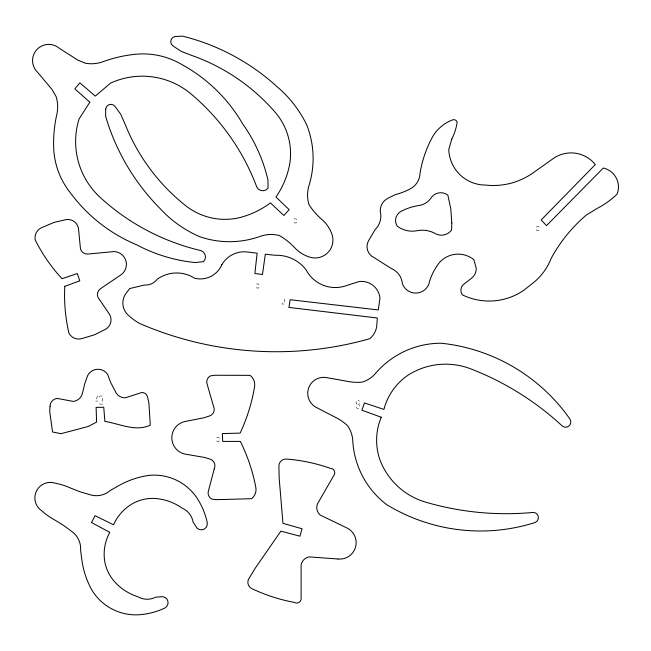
<?xml version="1.0" encoding="UTF-8"?>
<svg xmlns="http://www.w3.org/2000/svg" width="651" height="651" viewBox="0 0 651 651"><rect width="100%" height="100%" fill="white"/><g stroke="black" fill="none" stroke-linecap="round" stroke-linejoin="round"><path stroke-width="0.49" stroke-dasharray="3.25 2.44" d="M97.78 396.003L95.607 400.08L95.607 401.097L97.78 401.097M359.271 403.36L358.725 404.385A3.304 3.304 0 0 1 358.725 408.462L357.098 408.462A3.304 3.304 0 0 1 357.098 404.385A3.304 3.304 0 0 1 357.098 400.308L358.725 400.308L359.271 401.325M99.481 397.02L100.026 396.003L102.199 396.003L102.744 397.02L102.744 403.14L102.199 404.157L100.026 404.157L99.481 403.14M293.91 218.874L296.091 218.874A3.296 3.296 0 0 1 296.091 222.951L294.455 222.951L293.91 221.934M539.118 230.568L536.945 230.568A3.296 3.296 0 0 1 536.945 226.483L538.572 226.483L539.118 227.508M256.38 283.966L258.553 283.966A3.296 3.296 0 0 1 258.553 288.043L256.917 288.043L256.38 287.026M216.563 437.464L218.736 437.464A3.304 3.304 0 0 1 218.736 441.541L217.108 441.541L216.563 440.515M284.332 298.964L284.332 304.058L282.16 304.058L282.16 303.04"/><path stroke-width="0.98" d="M337.926 558.997L309.005 556.89A9.83 9.83 0 0 0 301.104 565.166L301.104 599.4A4.533 4.533 0 0 1 294.276 602.395A171.457 171.457 0 0 1 251.799 588.602A6.966 6.966 0 0 1 249.007 578.438L255.241 568.185L280.866 531.159L299.932 536.18L302.04 528.758L282.957 523.331L279.198 478.461L278.913 466.466A6.958 6.958 0 0 1 286.399 459.045A171.498 171.498 0 0 1 330.098 468.264A4.524 4.524 0 0 1 334.516 474.262L317.452 503.939A9.83 9.83 0 0 0 320.178 515.055L346.299 527.644A16.405 16.405 0 0 1 337.926 558.989M221.845 264.721A23.379 23.379 0 0 1 194.551 278.197A33.282 33.282 0 0 0 157.257 279.198A14.688 14.688 0 0 1 144.327 285.057L129.712 288.556L125.692 293.829A16.413 16.413 0 0 0 129.598 316.313A52.161 52.161 0 0 0 139.786 323.555A343.785 343.785 0 0 0 369.792 338.715A19.481 19.481 0 0 0 376.685 326.59L377.352 317.997L288.938 307.427L290.151 299.729L378.288 309.941L379.972 298.256A18.537 18.537 0 0 0 359.165 281.541L346.771 285.472A32.957 32.957 0 0 1 306.019 269.726A37.083 37.083 0 0 0 275.21 255.29L265.315 254.207L262.483 274.519L254.842 273.501L257.153 253.174L245.842 251.847A25.845 25.845 0 0 0 221.845 264.721M105.682 109.018L105.665 116.399A218.142 218.142 0 0 0 160.236 208.694A116.326 116.326 0 0 0 199.776 236.72A91.417 91.417 0 0 0 259.139 236.752A33.055 33.055 0 0 1 279.32 235.507A65.792 65.792 0 0 1 294.667 247.689A34.568 34.568 0 0 0 310.893 257.479A17.862 17.862 0 0 0 332.262 235.182A34.544 34.544 0 0 0 321.789 219.387A65.784 65.784 0 0 1 308.965 204.577A33.063 33.063 0 0 1 309.355 184.355A91.425 91.425 0 0 0 306.784 125.049A116.342 116.342 0 0 0 277.098 86.738A218.15 218.15 0 0 0 182.565 36.147L175.184 36.48A5.232 5.232 0 0 0 173.508 46.286L181.214 51.356L191.28 55.262A196.83 196.83 0 0 1 274.283 111.256A63.505 63.505 0 0 1 289.752 163.8A86.176 86.176 0 0 1 276 197.041L289.15 209.655L283.909 215.489L270.393 202.892L269.327 203.69A86.168 86.168 0 0 1 237.77 218.052A63.513 63.513 0 0 1 184.607 204.829A196.846 196.846 0 0 1 125.13 124.292L120.801 114.397L115.406 106.919A5.232 5.232 0 0 0 105.682 109.018M451.81 222.935L451.582 229.982A12.54 12.54 0 0 1 436.373 234.157A27.326 27.326 0 0 0 416.664 230.771A24.705 24.705 0 0 1 397.224 226.125A10.31 10.31 0 0 1 400.78 211.502A56.938 56.938 0 0 1 417.641 205.7A18.301 18.301 0 0 0 425.713 203.039L426.73 202.355A18.301 18.301 0 0 0 431.711 197.017A11.71 11.71 0 0 1 447.864 195.113L450.801 208.89L451.81 222.935M64.799 286.342L64.734 287.669A167.47 167.47 0 0 0 68.973 333.296A11.083 11.083 0 0 0 82.295 338.471L94.721 334.728L105.763 329.154A10.831 10.831 0 0 0 108.652 313.082L99.408 299.476A7.047 7.047 0 0 1 100.474 288.735L121.534 274.437A12.817 12.817 0 0 0 114.096 251.571L87.926 254.053A7.047 7.047 0 0 1 80.236 246.477L78.633 230.112A10.831 10.831 0 0 0 66.133 219.607L54.082 222.39L42.128 227.468A11.083 11.083 0 0 0 35.203 239.967A167.502 167.502 0 0 0 62.04 278.718L77.282 273.55L79.796 280.841L64.799 286.342M381.177 417.218L381.16 417.437A59.632 59.632 0 0 0 379.753 459.362A69.755 69.755 0 0 0 425.559 502.124A286.31 286.31 0 0 0 533.527 512.386A5.249 5.249 0 0 1 534.772 522.623A180.099 180.099 0 0 1 386.596 504.574A86.201 86.201 0 0 1 352.818 441.907A28.904 28.904 0 0 0 347.553 425.689A49.411 49.411 0 0 0 335.143 417.177L315.808 407.168A15.95 15.95 0 0 1 325.866 377.499L347.3 381.315A49.411 49.411 0 0 0 362.33 382.104A28.896 28.896 0 0 0 376.368 372.437A86.184 86.184 0 0 1 441.297 343.232A180.099 180.099 0 0 1 569.902 419.016A5.249 5.249 0 0 1 562.684 426.389A286.285 286.285 0 0 0 470.738 368.865A69.755 69.755 0 0 0 408.372 374.952A59.648 59.648 0 0 0 384.253 408.153L383.903 409.43L364.47 402.928L361.883 410.187L381.177 417.218M50.029 406.257L49.704 411.261L52.544 432.012L61.015 433.68L88.284 426.462L96.592 422.068L96.112 407.404L103.745 407.249L104.876 421.409C119.8 423.736 135.498 432.085 150.3 425.152L148.867 402.684L147.59 397.501A5.542 5.542 0 0 0 141.747 392.529L125.13 397.867A10.766 10.766 0 0 1 114.869 390.437L110.621 382.406L107.667 374.439A11.637 11.637 0 0 0 87.616 375.627L84.752 383.675L82.596 392.683A10.766 10.766 0 0 1 73.465 401.455L57.15 398.404A8.056 8.056 0 0 0 50.029 406.257M91.506 522.525L109.783 532.363A45.342 45.342 0 0 0 104.648 560.91A41.151 41.151 0 0 0 115.528 582.751A53.211 53.211 0 0 0 138.045 596.829A18.513 18.513 0 0 0 155.711 597.17L162.831 596.633A6.071 6.071 0 0 1 164.613 608.148A72.033 72.033 0 0 1 138.256 614.804A51.356 51.356 0 0 1 91.563 589.554A86.852 86.852 0 0 1 81.717 558.989L80.61 550.241A21.337 21.337 0 0 0 71.464 531.208L63.212 525.145L54.464 519.815A68.322 68.322 0 0 1 41.688 510.742A15.502 15.502 0 0 1 55.376 483.229A68.265 68.265 0 0 1 70.324 487.941L79.853 491.708L89.667 494.63A21.337 21.337 0 0 0 110.361 490.447L118.01 486.053A86.843 86.843 0 0 1 148.33 475.474A51.348 51.348 0 0 1 196.626 497.502A72.049 72.049 0 0 1 207.213 522.533A6.071 6.071 0 0 1 196.952 528.059L193.087 522.053A18.513 18.513 0 0 0 182.158 508.171A53.187 53.187 0 0 0 157.355 498.69A41.151 41.151 0 0 0 133.374 503.19A45.326 45.326 0 0 0 114.112 523.599L113.559 524.812L95.046 515.682L91.506 522.525M214.26 468.785L208.613 490.317A6.974 6.974 0 0 0 211.73 499.057L215.766 499.675L251.611 498.707A11.62 11.62 0 0 0 255.77 487.062A178.455 178.455 0 0 0 240.333 441.394L222.699 441.419L222.357 433.582L240.146 433.102L240.699 431.898A178.431 178.431 0 0 0 254.541 386.889A11.628 11.628 0 0 0 250.098 375.35L214.244 375.261L210.216 375.977A6.974 6.974 0 0 0 207.319 384.798L213.487 406.175A6.974 6.974 0 0 1 209.061 416.135L203.869 417.796L185.039 421.498A16.649 16.649 0 0 0 185.437 454.162L204.349 457.409L209.581 458.939A6.982 6.982 0 0 1 214.252 468.785M451.794 139.086L448.767 149.461A36.79 36.79 0 0 0 485.679 185.063A68.681 68.681 0 0 0 533.226 172.759L552.52 159.072A31.02 31.02 0 0 1 594.477 163.547L595.323 164.565L541.176 219.965L546.514 225.637L603.298 168.015A19.4 19.4 0 0 1 617.026 194.25A88.259 88.259 0 0 1 597.065 208.475L586.356 215.025A151.366 151.366 0 0 0 551.128 258.48A58.297 58.297 0 0 1 531.753 283.991L524.503 289.785A61.121 61.121 0 0 1 462.446 294.903A7.796 7.796 0 0 1 462.894 284.992L471.357 278.359A12.019 12.019 0 0 0 476.239 268.302L473.912 259.741A24.893 24.893 0 0 0 436.439 266.845A53.195 53.195 0 0 0 428.773 284.316A14.135 14.135 0 0 1 402.318 283.47A17.658 17.658 0 0 0 391.674 268.733L373.804 257.438A11.978 11.978 0 0 1 368.751 240.447L375.033 229.746A19.465 19.465 0 0 0 380.811 214.602A13.874 13.874 0 0 1 388.305 198.083L395.385 194.584A62.162 62.162 0 0 0 409.935 188.993A18.09 18.09 0 0 0 420.041 173.02A114.836 114.836 0 0 1 432.272 137.369A38.726 38.726 0 0 1 453.104 119.711A3.637 3.637 0 0 1 457.165 122.168A55.294 55.294 0 0 1 451.794 139.086M89.838 102.215L79.08 118.921A75.874 75.874 0 0 0 100.246 197.473A224.489 224.489 0 0 0 200.98 250.602A6.656 6.656 0 0 1 203.494 261.653L195.284 262.556A158.03 158.03 0 0 1 136.661 244.809A157.884 157.884 0 0 1 70.365 192.794A76.818 76.818 0 0 1 53.846 151.081A130.306 130.306 0 0 1 56.556 115.561A34.413 34.413 0 0 0 56.084 96.527L51.942 89.374L37.725 72.456A16.194 16.194 0 0 1 35.846 50.786L36.692 49.761A16.194 16.194 0 0 1 59.095 48.133L77.705 60.047L85.33 63.228A34.397 34.397 0 0 0 104.266 61.251A130.273 130.273 0 0 1 139.135 53.984A76.818 76.818 0 0 1 182.63 64.986A157.884 157.884 0 0 1 242.766 124.016A158.03 158.03 0 0 1 267.919 179.863L268.082 188.115A6.656 6.656 0 0 1 256.795 187.057A224.481 224.481 0 0 0 191.125 94.013A75.882 75.882 0 0 0 110.499 83.149L95.306 96.088L79.821 82.832L74.832 88.894L89.838 102.215"/></g></svg>
